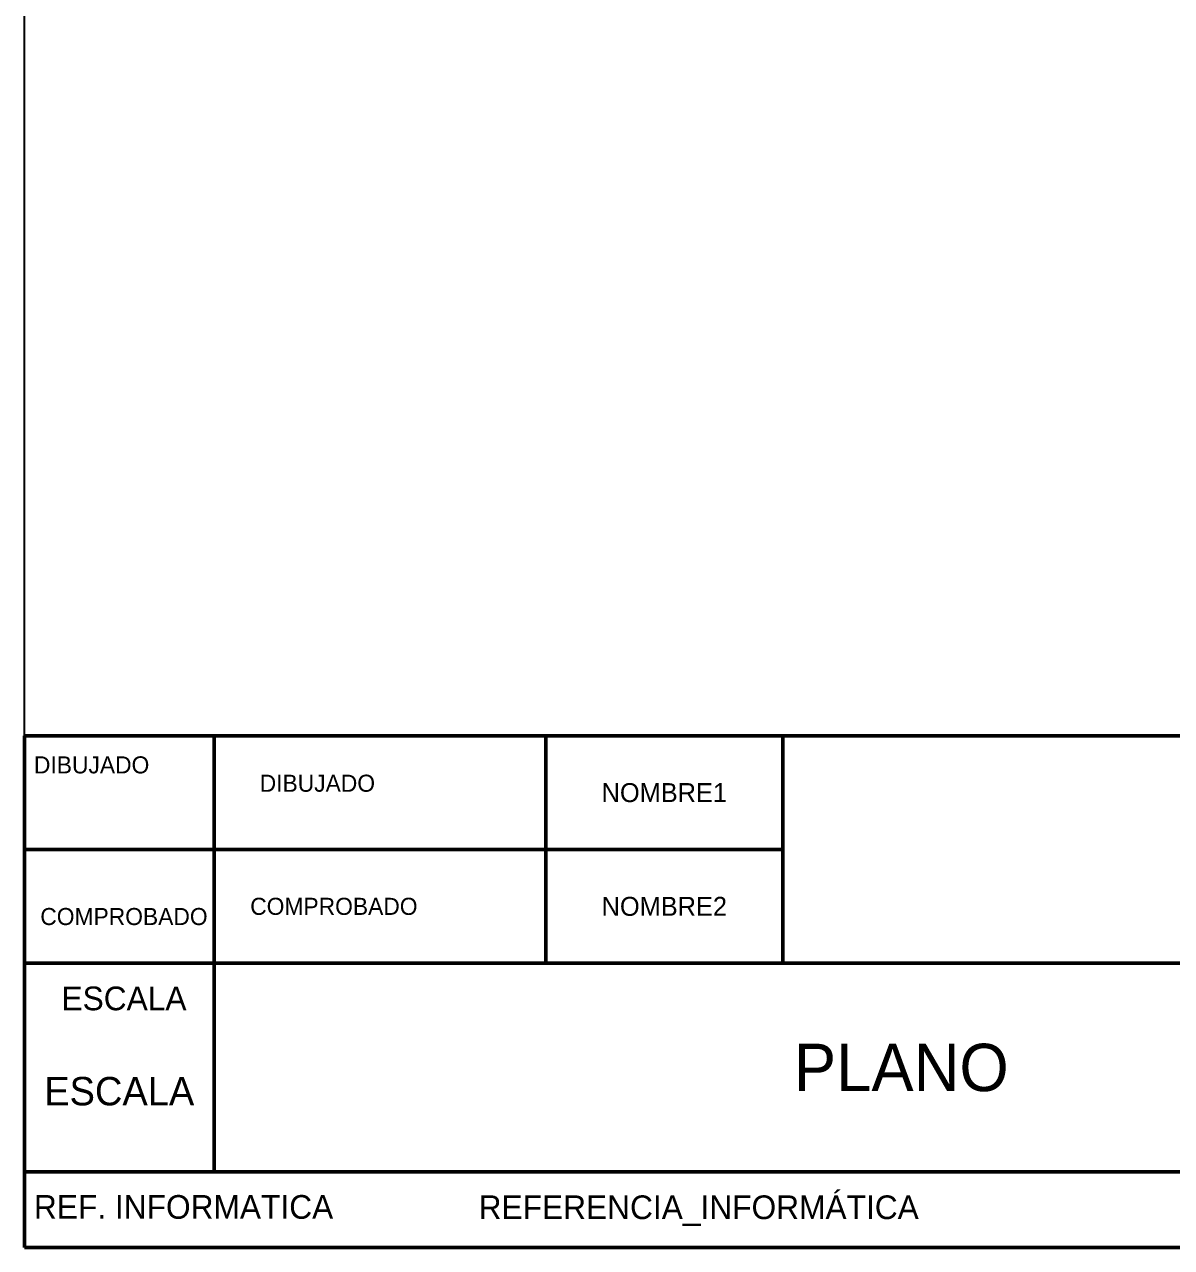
# Model space of a CAD drawing. Header units: millimetres. Extents: x 0 to 223, y 0 to 287.
# Drawn here: x 20 to 141, y 10 to 139 of the extents above; entities that cross this region are included whole.
import ezdxf
from ezdxf.enums import TextEntityAlignment as Align

# ---------------------------------------------------------------- set-up
doc = ezdxf.new("R2010")
doc.units = ezdxf.units.MM
doc.layers.add('Contorno', color=7, linetype='Continuous', lineweight=50)

# ---------------------------------------------------------------- blocks, each defined once
blk = doc.blocks.new('Cajetin')
for p, q in [((20, 52), (20, 64)), ((40, 52), (40, 64)), ((75, 52), (75, 64)), ((100, 64), (100, 52)), ((20, 40), (20, 52)), ((40, 40), (40, 52)), ((75, 40), (75, 52)), ((100, 52), (100, 40)), ((20, 18), (20, 40)), ((40, 18), (40, 40)), ((20, 10), (20, 18))]:
    blk.add_line(p, q)
at = {"layer": 'Contorno'}
for p, q in [((20, 64), (185, 64)), ((20, 64), (21, 64)), ((20, 52), (100, 52)), ((20, 40), (205, 40)), ((21, 40), (21, 40)), ((20, 18), (205, 18)), ((20, 10), (205, 10))]:
    blk.add_line(p, q, dxfattribs=at)
for s, width, insert, char_height, attachment_point in [('\\pxql;DIBUJADO', 16.1332, (21, 60), 1.8, 7), ('\\pxql; COMPROBADO', 18.2157, (21, 44), 1.8, 7), ('\\pxqc;ESCALA', 19, (30.5, 35), 2.5, 8), ('\\pxql;REF. INFORMATICA', 36.9143, (21, 13), 2.5, 7)]:
    blk.add_mtext_dynamic_manual_height_columns(s, width=width, gutter_width=12.5, heights=[0], dxfattribs=dict(at, insert=insert, char_height=char_height, attachment_point=attachment_point))

msp = doc.modelspace()

# ---------------------------------------------------------------- linework, layer by layer
msp.add_line((20, 64), (20, 287))

# ---------------------------------------------------------------- block references
at = {"layer": 'Contorno'}
msp.add_blockref('Cajetin', (0, 0), dxfattribs=at)

# ---------------------------------------------------------------- texts
for tag, text, height, flags, p in [('DIBUJADO', '', 1.8, 4, (50.9, 58.99)), ('NOMBRE1', 'JMPR', 2, 8, (87.5, 58)), ('COMPROBADO', '', 1.8, 4, (52.64, 46)), ('NOMBRE2', '', 2, 4, (87.5, 46))]:
    msp.add_attdef(tag, text=text, height=height, dxfattribs=dict(at, flags=flags)).set_placement(p, align=Align.MIDDLE_CENTER)
at = {"layer": 'Contorno', "lineweight": 30, "flags": 104}
for tag, height, p in [('PLANO', 5, (112.5, 29)), ('ESCALA', 3, (30, 26.5))]:
    msp.add_attdef(tag, text='', height=height, dxfattribs=at).set_placement(p, align=Align.MIDDLE_CENTER)
at = {"layer": 'Contorno', "flags": 4}
msp.add_attdef('REFERENCIA_INFORMÁTICA', text='', height=2.5, dxfattribs=at).set_placement((67.91, 14.25), align=Align.MIDDLE_LEFT)

doc.saveas('drawing.dxf')
